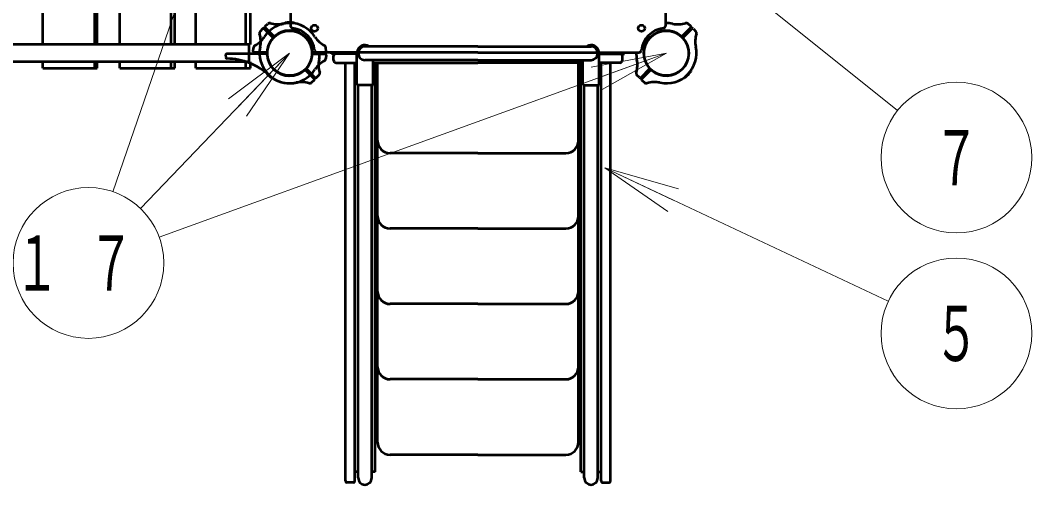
# Model space of a CAD drawing. Units: millimetres on the paper, scale 1:50. Extents: x -365 to 0, y -594 to 257.
# Drawn here: x -258.93 to -218.65, y 120.95 to 139.44 of the extents above; entities that cross this region are included whole.
import ezdxf
from ezdxf.enums import TextEntityAlignment as Align

# ---------------------------------------------------------------- set-up
doc = ezdxf.new("R2010")
doc.units = ezdxf.units.MM
doc.layers.add('LY_1', color=140, linetype='Continuous', lineweight=50)
doc.styles.add('ＭＳ ゴシック', font='')
doc.styles.get('ＭＳ ゴシック').set_extended_font_data('MS Gothic')

msp = doc.modelspace()

# ---------------------------------------------------------------- linework, layer by layer
at = {"layer": 'LY_1', "color": 7, "lineweight": 13}
for p, q in [((-248.205, 153.131), (-255.242, 132.618)), ((-232.972, 143.029), (-223.997, 135.849)), ((-248.205, 138.131), (-254.139, 131.946)), ((-233.205, 138.131), (-253.396, 130.804)), ((-250.643, 136.312), (-248.205, 138.131)), ((-248.205, 138.131), (-250.282, 135.966)), ((-248.205, 138.131), (-249.921, 135.62)), ((-236.196, 137.578), (-233.205, 138.131)), ((-233.205, 138.131), (-236.025, 137.108)), ((-233.205, 138.131), (-235.855, 136.638)), ((-233.146, 131.833), (-235.648, 133.563)), ((-235.648, 133.563), (-232.72, 132.738)), ((-235.648, 133.563), (-232.933, 132.286)), ((-235.648, 133.563), (-224.368, 128.255))]:
    msp.add_line(p, q, dxfattribs=at)
at = {"layer": 'LY_1'}
for p, q in [((-258.034, 138.471), (-258.034, 152.791)), ((-255.961, 138.471), (-255.961, 152.791)), ((-255.865, 138.471), (-255.865, 152.791)), ((-254.963, 138.471), (-254.963, 152.791)), ((-252.923, 138.471), (-252.923, 152.791)), ((-252.78, 138.471), (-252.78, 152.791)), ((-251.945, 138.471), (-251.945, 152.791)), ((-249.951, 138.471), (-249.951, 152.791)), ((-249.763, 138.471), (-249.763, 152.791)), ((-248.175, 145.631), (-248.175, 139.223)), ((-233.235, 145.631), (-233.235, 139.223)), ((-249.28, 139.105), (-249.379, 138.998)), ((-248.889, 138.773), (-249.222, 139.106)), ((-248.847, 138.815), (-249.18, 139.148)), ((-249.179, 139.206), (-249.073, 139.305)), ((-248.405, 139.314), (-248.405, 139.317)), ((-248.005, 139.314), (-248.005, 139.317)), ((-232.564, 138.815), (-232.23, 139.148)), ((-232.521, 138.773), (-232.188, 139.106)), ((-232.231, 139.206), (-232.338, 139.305)), ((-232.13, 139.105), (-232.031, 138.998)), ((-249.812, 138.471), (-263.205, 138.471)), ((-249.812, 137.791), (-249.812, 138.471)), ((-249.654, 138.202), (-249.649, 138.348)), ((-249.143, 138.161), (-249.614, 138.161)), ((-247.268, 138.161), (-246.797, 138.161)), ((-240.705, 138.161), (-247.113, 138.161)), ((-246.757, 138.202), (-246.762, 138.36)), ((-245.475, 138.163), (-246.545, 138.163)), ((-246.545, 138.099), (-246.545, 138.163)), ((-240.705, 138.403), (-245.205, 138.403)), ((-240.705, 138.403), (-236.205, 138.403)), ((-240.705, 138.161), (-234.298, 138.161)), ((-235.935, 138.163), (-234.865, 138.163)), ((-234.865, 138.099), (-234.865, 138.163)), ((-249.812, 137.791), (-263.205, 137.791)), ((-258.034, 137.531), (-258.034, 137.791)), ((-255.961, 137.531), (-255.961, 137.791)), ((-255.865, 137.531), (-255.865, 137.791)), ((-254.963, 137.531), (-254.963, 137.791)), ((-252.923, 137.531), (-252.923, 137.791)), ((-252.78, 137.531), (-252.78, 137.791)), ((-251.945, 137.531), (-251.945, 137.791)), ((-250.754, 138.059), (-250.749, 137.954)), ((-249.143, 138.101), (-250.714, 138.101)), ((-249.951, 137.531), (-249.951, 137.791)), ((-249.763, 137.531), (-249.763, 137.791)), ((-247.268, 138.101), (-246.797, 138.101)), ((-246.757, 138.06), (-246.762, 137.914)), ((-245.475, 138.099), (-246.545, 138.099)), ((-246.455, 137.851), (-246.455, 138.031)), ((-245.525, 136.859), (-245.525, 138.099)), ((-240.705, 137.859), (-245.205, 137.859)), ((-244.885, 136.859), (-244.885, 137.859)), ((-240.705, 137.859), (-236.205, 137.859)), ((-236.525, 136.859), (-236.525, 137.859)), ((-235.935, 138.099), (-234.865, 138.099)), ((-235.885, 136.859), (-235.885, 138.099)), ((-234.955, 137.851), (-234.955, 138.031)), ((-258.034, 137.531), (-255.865, 137.531)), ((-254.963, 137.531), (-252.78, 137.531)), ((-251.945, 137.531), (-249.763, 137.531)), ((-249.183, 137.436), (-249.186, 137.434)), ((-247.564, 137.447), (-247.23, 137.114)), ((-247.521, 137.489), (-247.188, 137.156)), ((-246.355, 137.751), (-245.525, 137.751)), ((-245.985, 121.106), (-245.985, 137.691)), ((-245.605, 121.471), (-245.605, 137.751)), ((-245.605, 121.106), (-245.605, 137.751)), ((-244.885, 137.751), (-240.705, 137.751)), ((-244.805, 121.471), (-244.805, 137.751)), ((-244.705, 122.651), (-244.705, 137.751)), ((-236.525, 137.751), (-240.705, 137.751)), ((-236.705, 122.651), (-236.705, 137.751)), ((-236.605, 121.471), (-236.605, 137.751)), ((-235.055, 137.751), (-235.885, 137.751)), ((-235.805, 121.106), (-235.805, 137.751)), ((-235.805, 121.471), (-235.805, 137.751)), ((-235.425, 121.106), (-235.425, 137.691)), ((-233.889, 137.489), (-234.222, 137.156)), ((-233.847, 137.447), (-234.18, 137.114)), ((-232.227, 137.436), (-232.225, 137.434)), ((-248.9, 137.153), (-248.903, 137.151)), ((-247.231, 137.056), (-247.346, 136.949)), ((-247.13, 137.157), (-247.023, 137.272)), ((-234.28, 137.157), (-234.387, 137.272)), ((-234.179, 137.056), (-234.064, 136.949)), ((-232.51, 137.153), (-232.508, 137.151)), ((-244.885, 136.859), (-245.525, 136.859)), ((-245.477, 121.226), (-245.477, 136.859)), ((-244.933, 121.226), (-244.933, 136.859)), ((-236.525, 136.859), (-235.885, 136.859)), ((-236.477, 121.226), (-236.477, 136.859)), ((-235.933, 121.226), (-235.933, 136.859)), ((-240.705, 134.151), (-244.205, 134.151)), ((-240.705, 134.151), (-237.205, 134.151)), ((-240.705, 131.151), (-244.205, 131.151)), ((-240.705, 131.151), (-237.205, 131.151)), ((-240.705, 128.151), (-244.205, 128.151)), ((-240.705, 128.151), (-237.205, 128.151)), ((-240.705, 125.151), (-244.205, 125.151)), ((-240.705, 125.151), (-237.205, 125.151)), ((-240.705, 122.151), (-244.205, 122.151)), ((-240.705, 122.151), (-237.205, 122.151)), ((-245.477, 121.471), (-245.605, 121.471)), ((-244.805, 121.471), (-244.933, 121.471)), ((-236.605, 121.471), (-236.477, 121.471)), ((-235.933, 121.471), (-235.805, 121.471)), ((-245.665, 121.046), (-245.925, 121.046)), ((-235.745, 121.046), (-235.485, 121.046))]:
    msp.add_line(p, q, dxfattribs=at)
for centre, radius in [((-248.205, 138.131), 0.891), ((-248.205, 138.131), 0.891), ((-247.215, 139.121), 0.13), ((-234.195, 139.121), 0.13), ((-233.205, 138.131), 0.891)]:
    msp.add_circle(centre, radius, dxfattribs=at)
at = {"layer": 'LY_1', "color": 7, "lineweight": 13}
for centre in [(-221.654, 133.975), (-256.216, 129.781), (-221.654, 126.978)]:
    msp.add_circle(centre, 3, dxfattribs=at)
at = {"layer": 'LY_1'}
for centre, radius, start, end in [((-249.306, 138.93), 0.1, 137, 197.5412), ((-249.251, 139.078), 0.04, 45, 137), ((-248.205, 138.131), 1.2, 90, 147.2728), ((-249.152, 139.177), 0.04, 133, 225), ((-248.205, 138.131), 0.9, 90, 175.7293), ((-249.004, 139.232), 0.1, 72.4588, 133), ((-248.673, 140.281), 1, 252.4588, 282.2728), ((-248.205, 138.131), 0.9, 45, 130.7293), ((-248.205, 138.131), 1.2, 88.5675, 102.2728), ((-248.385, 139.317), 0.02, 98.6269, 180), ((-248.205, 138.131), 1.22, 90, 98.6269), ((-248.205, 138.131), 1.22, 81.3731, 90), ((-248.205, 138.131), 1.2, 32.7272, 90), ((-248.205, 138.131), 0.9, 4.2707, 90), ((-248.075, 139.223), 0.1, 180, 263.2128), ((-248.205, 138.131), 1, 6.7872, 83.2128), ((-248.025, 139.317), 0.02, 0, 81.3731), ((-233.205, 138.131), 1, 96.7872, 173.2128), ((-233.205, 138.131), 0.9, 49.2707, 135), ((-233.335, 139.223), 0.1, 276.7872, 0), ((-233.205, 138.131), 1.2, 77.7272, 91.4325), ((-232.738, 140.281), 1, 257.7272, 287.5412), ((-232.406, 139.232), 0.1, 47, 107.5412), ((-232.259, 139.177), 0.04, 315, 47), ((-232.16, 139.078), 0.04, 43, 135), ((-232.104, 138.93), 0.1, 342.4588, 43), ((-250.056, 139.32), 1, 297.4588, 327.2728), ((-250.355, 138.599), 1, 347.7272, 17.5412), ((-248.205, 138.131), 0.9, 139.2707, 225), ((-248.918, 138.744), 0.04, 319.2707, 45), ((-248.819, 138.843), 0.04, 225, 310.7293), ((-248.205, 138.131), 0.9, 319.2707, 45), ((-246.354, 139.32), 1, 212.7272, 242.5412), ((-233.205, 138.131), 0.9, 135, 220.7293), ((-232.592, 138.843), 0.04, 229.2707, 315), ((-233.205, 138.131), 0.9, 315, 40.7293), ((-232.493, 138.744), 0.04, 135, 220.7293), ((-231.056, 138.599), 1, 162.4588, 192.2728), ((-249.614, 138.201), 0.04, 178, 270), ((-249.549, 138.344), 0.1, 117.4588, 178), ((-248.205, 138.131), 1.2, 167.7272, 225), ((-249.143, 138.201), 0.04, 270, 355.7293), ((-247.268, 138.201), 0.04, 184.2707, 270), ((-247.113, 138.261), 0.1, 186.7872, 270), ((-248.205, 138.131), 1.2, 347.7272, 1.4325), ((-246.862, 138.344), 0.1, 2, 62.5412), ((-246.797, 138.201), 0.04, 270, 2), ((-245.205, 138.131), 0.32, 58.2117, 174.2608), ((-245.205, 138.131), 0.272, 90, 270), ((-236.205, 138.131), 0.32, 5.7392, 121.7883), ((-236.205, 138.131), 0.272, 270, 90), ((-233.205, 138.131), 1.2, 178.5675, 192.2728), ((-234.298, 138.261), 0.1, 270, 353.2128), ((-233.205, 138.131), 1.2, 315, 12.2728), ((-250.714, 138.061), 0.04, 90, 183), ((-250.709, 137.956), 0.04, 183, 268.9158), ((-250.759, 135.317), 2.6, 47.7828, 88.9159), ((-249.143, 138.061), 0.04, 4.2707, 90), ((-248.205, 138.131), 0.9, 184.2707, 270), ((-248.205, 138.131), 0.9, 270, 355.7293), ((-247.268, 138.061), 0.04, 90, 175.7293), ((-246.354, 136.942), 1, 117.4588, 147.2728), ((-246.056, 137.663), 1, 167.7272, 197.5412), ((-246.862, 137.918), 0.1, 297.4588, 358), ((-246.862, 137.918), 0.1, 297.4588, 358), ((-246.797, 138.061), 0.04, 358, 90), ((-246.355, 138.031), 0.1, 137.1564, 180), ((-246.355, 137.851), 0.1, 180, 270), ((-235.055, 137.851), 0.1, 270, 0), ((-235.055, 138.031), 0.1, 0, 42.8436), ((-235.355, 137.663), 1, 342.4588, 12.2728), ((-249.171, 137.419), 0.02, 135, 216.3731), ((-248.205, 138.131), 1.22, 216.3731, 225), ((-248.205, 138.131), 0.9, 225, 310.7293), ((-248.205, 138.131), 1.2, 270, 327.2728), ((-247.592, 137.419), 0.04, 45, 130.7293), ((-247.493, 137.518), 0.04, 139.2707, 225), ((-247.104, 137.332), 0.1, 317, 17.5412), ((-234.306, 137.332), 0.1, 162.4588, 223), ((-233.918, 137.518), 0.04, 315, 40.7293), ((-233.819, 137.419), 0.04, 49.2707, 135), ((-233.205, 138.131), 0.9, 229.2707, 315), ((-233.205, 138.131), 1.22, 315, 323.6269), ((-232.239, 137.419), 0.02, 323.6269, 45), ((-248.205, 138.131), 1.22, 225, 233.6269), ((-248.205, 138.131), 1.2, 225, 282.2728), ((-248.205, 138.131), 1.2, 227.7828, 270), ((-248.917, 137.165), 0.02, 233.6269, 315), ((-247.738, 135.981), 1, 72.4588, 102.2728), ((-247.406, 137.03), 0.1, 252.4588, 313), ((-247.259, 137.086), 0.04, 313, 45), ((-247.16, 137.185), 0.04, 225, 317), ((-234.251, 137.185), 0.04, 223, 315), ((-234.152, 137.086), 0.04, 135, 227), ((-234.004, 137.03), 0.1, 227, 287.5412), ((-233.673, 135.981), 1, 77.7272, 107.5412), ((-233.205, 138.131), 1.2, 257.7272, 315), ((-232.494, 137.165), 0.02, 225, 306.3731), ((-233.205, 138.131), 1.22, 306.3731, 315), ((-244.205, 134.651), 0.5, 180, 270), ((-237.205, 134.651), 0.5, 270, 0), ((-244.205, 131.651), 0.5, 180, 270), ((-237.205, 131.651), 0.5, 270, 0), ((-244.205, 128.651), 0.5, 180, 270), ((-237.205, 128.651), 0.5, 270, 0), ((-244.205, 125.651), 0.5, 180, 270), ((-237.205, 125.651), 0.5, 270, 0), ((-244.205, 122.651), 0.5, 180, 270), ((-237.205, 122.651), 0.5, 270, 0), ((-245.925, 121.106), 0.06, 180, 270), ((-245.665, 121.106), 0.06, 270, 0), ((-245.205, 121.226), 0.272, 180, 0), ((-236.205, 121.226), 0.272, 180, 0), ((-235.745, 121.106), 0.06, 180, 270), ((-235.485, 121.106), 0.06, 270, 0)]:
    msp.add_arc(centre, radius, start, end, dxfattribs=at)

# ---------------------------------------------------------------- texts
at = {"layer": 'LY_1', "color": 7, "style": 'ＭＳ ゴシック', "width": 0.6}
for s, p in [('７', (-221.654, 133.975)), ('５', (-221.654, 126.978))]:
    msp.add_text(s, height=2.199, dxfattribs=at).set_placement(p, align=Align.MIDDLE_CENTER)
at = {"layer": 'LY_1', "color": 7, "insert": (-256.216, 129.781), "char_height": 2.199, "attachment_point": 5, "style": 'ＭＳ ゴシック'}
msp.add_mtext('\\T1.64;\\W0.6;１７', dxfattribs=at)

doc.saveas('drawing.dxf')
